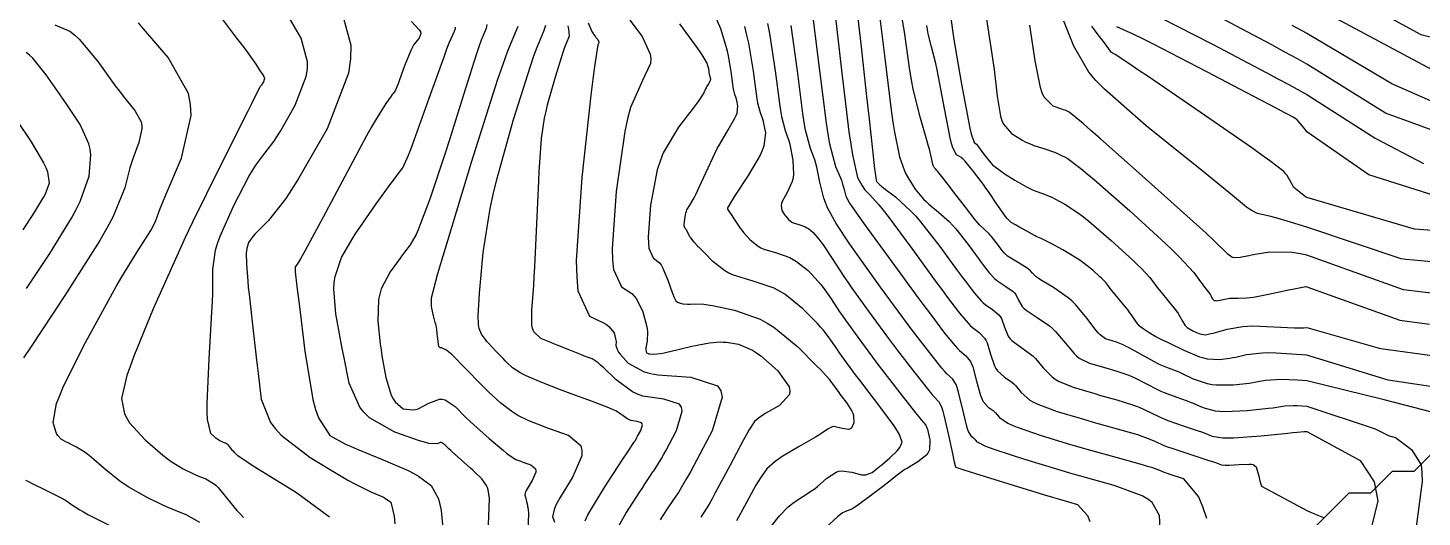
# Model space of a CAD drawing. Header units: metres. Extents: x 837117 to 838479, y 1189012 to 1191015.
# Drawn here: x 837940.9 to 838005.3, y 1189057.4 to 1189080 of the extents above; entities that cross this region are included whole.
import ezdxf

# ---------------------------------------------------------------- set-up
doc = ezdxf.new("R2010")
doc.units = ezdxf.units.M
doc.header["$LTSCALE"] = 0.3
for name, color, linetype in [('COTAS 10', 1, 'Continuous'), ('COTAS INT', 252, 'Continuous'), ('DRENAJE', 5, 'Continuous')]:
    doc.layers.add(name, color=color, linetype=linetype)

msp = doc.modelspace()

# ---------------------------------------------------------------- linework, layer by layer
at = {"layer": 'COTAS 10'}
for points in [[(838000, 1189082.543), (838005.271, 1189079.661), (838009.726, 1189078.537)], [(837955.283, 1189081.278), (837955.854, 1189079.178), (837955.835, 1189078.543), (837955.739, 1189077.884), (837954.755, 1189075.313), (837953.438, 1189073.006), (837953.132, 1189072.515), (837952.852, 1189072.087), (837952.055, 1189071.071), (837951.529, 1189070.549), (837951.419, 1189070.433), (837951.326, 1189070.328), (837951.122, 1189070.049), (837951.047, 1189069.773), (837951.035, 1189069.67), (837951.027, 1189069.556), (837951.03, 1189069.05), (837951.09, 1189068.268), (837951.118, 1189067.98), (837951.151, 1189067.662), (837951.308, 1189066.255), (837951.485, 1189064.75), (837951.531, 1189064.369), (837951.574, 1189064.003), (837951.718, 1189062.813), (837952.145, 1189061.737), (837952.367, 1189061.444), (837952.635, 1189061.152), (837953.976, 1189060.116), (837955.401, 1189059.251), (837955.721, 1189059.068), (837956.009, 1189058.908), (837956.779, 1189058.535), (837957.261, 1189058.33), (837957.367, 1189058.276), (837957.462, 1189058.223), (837957.704, 1189058.044), (837957.854, 1189057.4), (837957.89, 1189057.055)], [(837975.297, 1189056.97), (837975.651, 1189057.414), (837976.053, 1189057.829), (837976.168, 1189057.93), (837976.286, 1189058.025), (837976.726, 1189058.317), (837977.173, 1189058.599), (837977.294, 1189058.687), (837977.413, 1189058.78), (837977.837, 1189059.153), (837978.269, 1189059.44), (837978.394, 1189059.479), (837978.521, 1189059.501), (837978.999, 1189059.432), (837979.442, 1189059.32), (837979.547, 1189059.314), (837979.644, 1189059.319), (837979.931, 1189059.427), (837980.201, 1189059.638), (837980.287, 1189059.708), (837980.378, 1189059.783), (837980.751, 1189060.096), (837981.084, 1189060.418), (837981.15, 1189060.499), (837981.205, 1189060.576), (837981.311, 1189060.825), (837981.175, 1189061.216), (837981.077, 1189061.382), (837980.954, 1189061.574), (837980.292, 1189062.477), (837979.549, 1189063.438), (837979.374, 1189063.667), (837979.212, 1189063.879), (837978.742, 1189064.511), (837978.395, 1189064.996), (837978.311, 1189065.116), (837978.232, 1189065.23), (837977.994, 1189065.591), (837977.677, 1189066.001), (837977.549, 1189066.147), (837977.403, 1189066.305), (837976.731, 1189066.992), (837975.9, 1189067.661), (837975.654, 1189067.808), (837975.402, 1189067.939), (837974.433, 1189068.273), (837973.53, 1189068.548), (837973.319, 1189068.642), (837973.126, 1189068.743), (837972.569, 1189069.171), (837972.207, 1189069.555), (837972.136, 1189069.629), (837972.078, 1189069.688), (837971.974, 1189069.784), (837971.922, 1189069.83), (837971.896, 1189069.858), (837971.864, 1189069.892), (837971.71, 1189070.069), (837971.551, 1189070.269), (837971.518, 1189070.318), (837971.488, 1189070.364), (837971.418, 1189070.507), (837971.374, 1189070.612), (837971.361, 1189070.634), (837971.347, 1189070.652), (837971.296, 1189070.694), (837971.26, 1189070.774), (837971.256, 1189070.817), (837971.254, 1189070.869), (837971.272, 1189071.131), (837971.329, 1189071.427), (837971.352, 1189071.5), (837971.379, 1189071.568), (837971.506, 1189071.783), (837971.709, 1189072.125), (837971.785, 1189072.274), (837971.869, 1189072.447), (837972.243, 1189073.269), (837972.664, 1189074.169), (837972.778, 1189074.391), (837972.89, 1189074.602), (837973.287, 1189075.266), (837973.592, 1189075.793), (837973.647, 1189075.917), (837973.689, 1189076.031), (837973.731, 1189076.365), (837973.684, 1189076.612), (837973.67, 1189076.671), (837973.655, 1189076.726), (837973.595, 1189076.893), (837973.528, 1189077.142), (837973.509, 1189077.249), (837973.489, 1189077.373), (837973.416, 1189077.957), (837973.296, 1189078.679), (837973.248, 1189078.89), (837973.193, 1189079.106), (837972.937, 1189079.925), (837972.593, 1189080.748)], [(837978.199, 1189080.834), (837978.518, 1189078.023), (837978.86, 1189075.173), (837978.943, 1189074.591), (837979.021, 1189074.098), (837979.259, 1189073.065), (837979.467, 1189072.672), (837979.526, 1189072.582), (837979.585, 1189072.501), (837979.804, 1189072.279), (837980.239, 1189071.793), (837980.435, 1189071.546), (837980.663, 1189071.25), (837981.758, 1189069.775), (837982.892, 1189068.226), (837983.145, 1189067.883), (837983.371, 1189067.578), (837983.968, 1189066.789), (837984.365, 1189066.319), (837984.465, 1189066.216), (837984.56, 1189066.123), (837984.871, 1189065.887), (837985.125, 1189065.635), (837985.184, 1189065.534), (837985.239, 1189065.419), (837985.398, 1189064.89), (837985.575, 1189064.35), (837985.641, 1189064.229), (837985.714, 1189064.121), (837986.038, 1189063.83), (837986.384, 1189063.591), (837986.47, 1189063.516), (837986.553, 1189063.436), (837986.82, 1189063.114), (837987.221, 1189062.768), (837987.389, 1189062.674), (837987.581, 1189062.581), (837988.478, 1189062.249), (837989.545, 1189061.927), (837989.843, 1189061.839), (837990.144, 1189061.752), (837991.24, 1189061.446), (837992.182, 1189061.173), (837992.385, 1189061.108), (837992.562, 1189061.047), (837992.993, 1189060.865), (837993.407, 1189060.677), (837993.575, 1189060.613), (837993.765, 1189060.544), (837994.644, 1189060.25), (837995.486, 1189059.979), (837995.653, 1189059.924), (837995.793, 1189059.877), (837996.059, 1189059.78), (837996.235, 1189059.758), (837996.318, 1189059.759), (837996.415, 1189059.762), (837996.886, 1189059.798), (837997.351, 1189059.812), (837997.443, 1189059.802), (837997.521, 1189059.787), (837997.67, 1189059.679), (837997.786, 1189059.255), (837997.842, 1189059.04), (837997.909, 1189058.783), (838000, 1189057.663), (838000.182, 1189057.585), (838000.335, 1189057.52), (838000.468, 1189057.464), (838000.778, 1189057.335)], [(837983.53, 1189080.658), (837983.637, 1189079.875), (837983.69, 1189079.543), (837983.753, 1189079.162), (837984.063, 1189077.369), (837984.38, 1189075.666), (837984.446, 1189075.341), (837984.504, 1189075.081), (837984.637, 1189074.669), (837984.75, 1189074.591), (837984.795, 1189074.541), (837984.845, 1189074.478), (837985.077, 1189074.146), (837985.393, 1189073.753), (837985.497, 1189073.65), (837985.607, 1189073.551), (837986.067, 1189073.218), (837986.526, 1189072.937), (837986.636, 1189072.871), (837986.74, 1189072.81), (837987.053, 1189072.63), (837987.33, 1189072.492), (837987.409, 1189072.457), (837987.491, 1189072.424), (837987.796, 1189072.314), (837988.147, 1189072.179), (837988.257, 1189072.13), (837988.372, 1189072.075), (837988.837, 1189071.832), (837989.469, 1189071.404), (837989.691, 1189071.233), (837989.934, 1189071.038), (837990.977, 1189070.141), (837991.965, 1189069.241), (837992.171, 1189069.044), (837992.349, 1189068.87), (837992.752, 1189068.429), (837993.013, 1189068.085), (837993.101, 1189067.973), (837993.198, 1189067.852), (837993.605, 1189067.353), (837993.982, 1189066.874), (837994.059, 1189066.766), (837994.125, 1189066.67), (837994.262, 1189066.41), (837994.371, 1189066.227), (837994.419, 1189066.179), (837994.474, 1189066.132), (837994.735, 1189065.971), (837995.013, 1189065.85), (837995.079, 1189065.828), (837995.14, 1189065.811), (837995.321, 1189065.792), (837995.566, 1189065.84), (837995.667, 1189065.865), (837995.784, 1189065.894), (837996.326, 1189066.045), (837997.045, 1189066.174), (837997.273, 1189066.191), (837997.513, 1189066.199), (837998.486, 1189066.16), (837999.433, 1189066.108), (837999.658, 1189066.108), (837999.866, 1189066.114), (838000, 1189066.13), (838003.344, 1189065.17), (838003.423, 1189065.152), (838006.007, 1189064.795)], [(837966.67, 1189057.187), (837966.806, 1189057.464), (837967.582, 1189058.759), (837968.389, 1189059.995), (837968.674, 1189060.431), (837968.895, 1189060.768), (837968.927, 1189060.816), (837968.936, 1189060.83), (837968.946, 1189060.843), (837968.98, 1189060.892), (837969.041, 1189060.995), (837969.067, 1189061.042), (837969.097, 1189061.098), (837969.24, 1189061.367), (837969.317, 1189061.627), (837969.306, 1189061.677), (837969.281, 1189061.718), (837969.073, 1189061.784), (837968.792, 1189061.826), (837968.722, 1189061.851), (837968.654, 1189061.882), (837968.436, 1189062.043), (837968.09, 1189062.269), (837967.942, 1189062.34), (837967.771, 1189062.416), (837966.964, 1189062.722), (837966.033, 1189063.055), (837965.783, 1189063.148), (837965.537, 1189063.241), (837964.676, 1189063.58), (837963.959, 1189063.893), (837963.803, 1189063.969), (837963.665, 1189064.042), (837963.32, 1189064.266), (837963.065, 1189064.503), (837962.983, 1189064.583), (837962.897, 1189064.669), (837962.546, 1189065.03), (837962.212, 1189065.395), (837962.137, 1189065.483), (837962.069, 1189065.565), (837961.883, 1189065.816), (837961.777, 1189066.08), (837961.758, 1189066.171), (837961.744, 1189066.27), (837961.732, 1189066.691), (837961.78, 1189067.423), (837961.803, 1189067.718), (837961.831, 1189068.052), (837961.969, 1189069.591), (837962.286, 1189071.628), (837962.426, 1189072.277), (837962.589, 1189072.962), (837963.37, 1189075.74), (837964.15, 1189078.202), (837964.313, 1189078.688), (837964.454, 1189079.088), (837964.77, 1189079.828), (837964.859, 1189080.099)], [(838006.559, 1189072.012), (838002.878, 1189073.177), (838000, 1189075.175), (837999.973, 1189075.212), (837999.884, 1189075.331), (837999.808, 1189075.431), (837999.644, 1189075.638), (837999.561, 1189075.719), (837999.536, 1189075.74), (837999.511, 1189075.76), (837999.411, 1189075.825), (837998.729, 1189076.187), (837998.336, 1189076.394), (837997.855, 1189076.647), (837995.383, 1189077.945), (837992.891, 1189079.237), (837992.399, 1189079.486), (837991.991, 1189079.688), (837991.233, 1189080.024)], [(837940.881, 1189067.923), (837941.949, 1189069.538), (837942.953, 1189071.177), (837943.164, 1189071.577), (837943.347, 1189071.954), (837943.766, 1189073.119), (837943.843, 1189074.102), (837943.809, 1189074.363), (837943.752, 1189074.62), (837943.346, 1189075.51), (837942.766, 1189076.387), (837942.599, 1189076.635), (837942.428, 1189076.885), (837941.788, 1189077.811), (837941.171, 1189078.57), (837941.015, 1189078.716), (837940.866, 1189078.833)]]:
    msp.add_lwpolyline(points, dxfattribs=at)
at = {"layer": 'COTAS INT'}
for points in [[(837979.154, 1189081.462), (837979.411, 1189079.232), (837979.674, 1189076.809), (837979.789, 1189075.748), (837979.943, 1189074.336), (837980.044, 1189073.451), (837980.066, 1189073.277), (837980.085, 1189073.133), (837980.131, 1189072.871), (837980.282, 1189072.724), (837980.368, 1189072.654), (837980.473, 1189072.57), (837981.009, 1189072.16), (837981.725, 1189071.507), (837981.942, 1189071.271), (837982.169, 1189071.011), (837983.058, 1189069.871), (837983.879, 1189068.75), (837984.062, 1189068.502), (837984.226, 1189068.281), (837984.657, 1189067.71), (837984.971, 1189067.355), (837985.061, 1189067.27), (837985.151, 1189067.192), (837985.488, 1189066.957), (837985.782, 1189066.712), (837985.846, 1189066.627), (837985.903, 1189066.534), (837986.045, 1189066.137), (837986.216, 1189065.724), (837986.291, 1189065.621), (837986.378, 1189065.523), (837986.792, 1189065.211), (837987.251, 1189064.895), (837987.366, 1189064.795), (837987.476, 1189064.689), (837987.83, 1189064.261), (837988.238, 1189063.842), (837988.382, 1189063.741), (837988.54, 1189063.647), (837989.222, 1189063.364), (837989.999, 1189063.13), (837990.217, 1189063.066), (837990.436, 1189063.003), (837991.235, 1189062.779), (837991.962, 1189062.557), (837992.136, 1189062.495), (837992.297, 1189062.432), (837992.78, 1189062.201), (837993.259, 1189061.964), (837993.419, 1189061.897), (837993.589, 1189061.83), (837994.302, 1189061.582), (837994.985, 1189061.355), (837995.137, 1189061.301), (837995.273, 1189061.251), (837995.632, 1189061.099), (837996.134, 1189061.026), (837996.361, 1189061.025), (837996.627, 1189061.031), (837997.901, 1189061.124), (837999.131, 1189061.242), (837999.368, 1189061.266), (837999.56, 1189061.285), (837999.878, 1189061.319), (837999.932, 1189061.322), (837999.957, 1189061.321), (837999.987, 1189061.319), (838000, 1189061.318), (838002.469, 1189059.976), (838003.111, 1189058.983), (838003.286, 1189058.107), (838003.009, 1189056.965)], [(838006.322, 1189062.079), (838003.578, 1189062.78), (838000, 1189063.655), (837999.571, 1189063.687), (837999.17, 1189063.707), (837998.828, 1189063.718), (837998.102, 1189063.682), (837997.672, 1189063.59), (837997.518, 1189063.565), (837997.348, 1189063.541), (837996.611, 1189063.458), (837995.821, 1189063.452), (837995.618, 1189063.477), (837995.423, 1189063.513), (837994.777, 1189063.738), (837994.234, 1189063.998), (837994.104, 1189064.056), (837993.982, 1189064.108), (837993.618, 1189064.245), (837993.237, 1189064.401), (837993.106, 1189064.465), (837992.964, 1189064.537), (837992.356, 1189064.873), (837991.768, 1189065.2), (837991.638, 1189065.267), (837991.523, 1189065.324), (837991.224, 1189065.447), (837991.02, 1189065.504), (837990.964, 1189065.52), (837990.909, 1189065.536), (837990.71, 1189065.596), (837990.459, 1189065.78), (837990.37, 1189065.875), (837990.272, 1189065.989), (837989.85, 1189066.557), (837989.322, 1189067.195), (837989.158, 1189067.352), (837988.986, 1189067.502), (837988.302, 1189067.973), (837987.708, 1189068.328), (837987.592, 1189068.404), (837987.499, 1189068.471), (837987.338, 1189068.633), (837987.231, 1189068.764), (837987.17, 1189068.812), (837987.097, 1189068.865), (837986.72, 1189069.097), (837986.333, 1189069.328), (837986.253, 1189069.38), (837986.185, 1189069.427), (837986.036, 1189069.553), (837985.934, 1189069.688), (837985.896, 1189069.74), (837985.853, 1189069.798), (837985.66, 1189070.061), (837985.445, 1189070.334), (837985.389, 1189070.397), (837985.333, 1189070.456), (837985.143, 1189070.626), (837984.892, 1189070.872), (837984.799, 1189070.978), (837984.695, 1189071.101), (837984.235, 1189071.683), (837983.753, 1189072.312), (837983.636, 1189072.464), (837983.527, 1189072.607), (837983.191, 1189073.044), (837982.953, 1189073.346), (837982.906, 1189073.403), (837982.866, 1189073.449), (837982.789, 1189073.522), (837982.759, 1189073.578), (837982.749, 1189073.614), (837982.738, 1189073.659), (837982.691, 1189073.894), (837982.578, 1189074.365), (837982.525, 1189074.558), (837982.462, 1189074.779), (837982.159, 1189075.804), (837981.825, 1189077.147), (837981.743, 1189077.569), (837981.666, 1189078.012), (837981.427, 1189079.791), (837981.152, 1189081.457)], [(837949.47, 1189080.973), (837950.579, 1189079.506), (837950.812, 1189079.195), (837951.012, 1189078.925), (837951.467, 1189078.29), (837951.673, 1189077.98), (837951.716, 1189077.914), (837951.753, 1189077.857), (837951.836, 1189077.721), (837951.86, 1189077.636), (837951.859, 1189077.61), (837951.855, 1189077.583), (837951.815, 1189077.478), (837951.761, 1189077.384), (837951.749, 1189077.364), (837951.737, 1189077.346), (837951.705, 1189077.305), (837951.67, 1189077.257), (837951.657, 1189077.235), (837951.642, 1189077.209), (837951.579, 1189077.087), (837951.263, 1189076.461), (837951.091, 1189076.118), (837949.814, 1189073.584), (837948.546, 1189070.993), (837948.208, 1189070.278), (837947.877, 1189069.564), (837946.731, 1189066.993), (837945.833, 1189064.797), (837945.658, 1189064.319), (837945.515, 1189063.898), (837945.262, 1189062.847), (837945.402, 1189062.139), (837945.506, 1189061.933), (837945.638, 1189061.724), (837946.351, 1189060.934), (837947.167, 1189060.23), (837947.364, 1189060.075), (837947.548, 1189059.938), (837948.11, 1189059.586), (837948.562, 1189059.371), (837948.678, 1189059.319), (837948.79, 1189059.271), (837949.157, 1189059.126), (837949.511, 1189058.918), (837949.614, 1189058.829), (837949.72, 1189058.727), (837950.117, 1189058.247), (837950.587, 1189057.67), (837950.738, 1189057.506), (837950.897, 1189057.341)], [(837954.864, 1189057.357), (837953.339, 1189058.475), (837951.744, 1189059.47), (837951.425, 1189059.673), (837951.159, 1189059.844), (837950.641, 1189060.2), (837950.483, 1189060.348), (837950.444, 1189060.388), (837950.407, 1189060.427), (837950.294, 1189060.567), (837950.197, 1189060.684), (837950.172, 1189060.709), (837950.147, 1189060.73), (837950.061, 1189060.781), (837949.972, 1189060.816), (837949.945, 1189060.827), (837949.917, 1189060.84), (837949.807, 1189060.892), (837949.671, 1189060.977), (837949.626, 1189061.011), (837949.578, 1189061.048), (837949.381, 1189061.219), (837949.238, 1189061.869), (837949.225, 1189062.21), (837949.223, 1189062.619), (837949.313, 1189064.677), (837949.438, 1189066.837), (837949.459, 1189067.312), (837949.473, 1189067.733), (837949.477, 1189068.808), (837949.603, 1189069.703), (837949.696, 1189070.01), (837949.814, 1189070.343), (837950.446, 1189071.762), (837951.15, 1189073.1), (837951.312, 1189073.382), (837951.461, 1189073.626), (837951.88, 1189074.188), (837952.295, 1189074.717), (837952.44, 1189074.939), (837952.599, 1189075.195), (837953.285, 1189076.396), (837953.797, 1189077.734), (837953.847, 1189078.076), (837953.857, 1189078.407), (837953.56, 1189079.5), (837952.919, 1189080.602)], [(837980.186, 1189081.157), (837980.508, 1189078.693), (837980.808, 1189076.165), (837980.884, 1189075.623), (837980.956, 1189075.15), (837981.187, 1189074.011), (837981.428, 1189073.362), (837981.505, 1189073.197), (837981.587, 1189073.038), (837981.922, 1189072.519), (837982.309, 1189072.064), (837982.425, 1189071.947), (837982.543, 1189071.832), (837983.001, 1189071.449), (837983.501, 1189071.003), (837983.647, 1189070.848), (837983.796, 1189070.681), (837984.359, 1189069.966), (837984.866, 1189069.274), (837984.979, 1189069.121), (837985.08, 1189068.985), (837985.347, 1189068.632), (837985.578, 1189068.391), (837985.657, 1189068.325), (837985.742, 1189068.26), (837986.104, 1189068.027), (837986.439, 1189067.789), (837986.508, 1189067.72), (837986.567, 1189067.649), (837986.692, 1189067.385), (837986.857, 1189067.097), (837986.942, 1189067.012), (837987.043, 1189066.925), (837987.547, 1189066.592), (837988.119, 1189066.198), (837988.262, 1189066.073), (837988.399, 1189065.942), (837988.84, 1189065.409), (837989.255, 1189064.915), (837989.376, 1189064.808), (837989.499, 1189064.714), (837989.966, 1189064.48), (837990.454, 1189064.333), (837990.728, 1189064.253), (837991.229, 1189064.113), (837991.742, 1189063.941), (837991.887, 1189063.881), (837992.033, 1189063.816), (837992.568, 1189063.537), (837993.112, 1189063.251), (837993.262, 1189063.181), (837993.413, 1189063.116), (837993.96, 1189062.914), (837994.483, 1189062.732), (837994.62, 1189062.679), (837994.753, 1189062.624), (837995.204, 1189062.419), (837995.779, 1189062.269), (837995.99, 1189062.251), (837996.224, 1189062.242), (837997.256, 1189062.291), (837998.24, 1189062.392), (837998.443, 1189062.415), (837998.616, 1189062.437), (837998.99, 1189062.5), (837999.38, 1189062.52), (837999.563, 1189062.514), (837999.779, 1189062.503), (838000, 1189062.486), (838003.17, 1189061.437), (838003.803, 1189061.116), (838004.098, 1189061.046), (838004.845, 1189060.486), (838005.28, 1189059.778), (838005.321, 1189059.425), (838005.327, 1189059.004), (838005.061, 1189056.917)], [(837985.185, 1189080.58), (837985.449, 1189078.872), (837985.508, 1189078.452), (837985.561, 1189078.056), (837985.699, 1189076.817), (837985.861, 1189075.892), (837985.927, 1189075.693), (837986.004, 1189075.519), (837986.36, 1189075.097), (837986.718, 1189074.877), (837986.796, 1189074.83), (837986.864, 1189074.788), (837987.034, 1189074.689), (837987.226, 1189074.608), (837987.309, 1189074.577), (837987.404, 1189074.544), (837987.856, 1189074.394), (837988.347, 1189074.223), (837988.468, 1189074.176), (837988.581, 1189074.128), (837988.936, 1189073.956), (837989.57, 1189073.477), (837989.859, 1189073.235), (837990.198, 1189072.946), (837991.832, 1189071.511), (837993.476, 1189070.013), (837993.82, 1189069.685), (837994.116, 1189069.395), (837994.786, 1189068.661), (837995.098, 1189068.236), (837995.169, 1189068.142), (837995.234, 1189068.057), (837995.411, 1189067.831), (837995.526, 1189067.677), (837995.551, 1189067.636), (837995.574, 1189067.596), (837995.633, 1189067.462), (837995.725, 1189067.375), (837995.768, 1189067.366), (837995.819, 1189067.363), (837996.067, 1189067.407), (837996.367, 1189067.471), (837996.451, 1189067.48), (837996.535, 1189067.487), (837996.842, 1189067.482), (837997.243, 1189067.494), (837997.386, 1189067.511), (837997.544, 1189067.534), (837998.23, 1189067.667), (837998.967, 1189067.824), (837999.158, 1189067.863), (837999.342, 1189067.899), (837999.957, 1189068.012), (838000, 1189068.011), (838004.302, 1189066.458), (838005.676, 1189066.279)], [(838006.264, 1189077.792), (838000, 1189081.129)], [(837942.179, 1189080.115), (837942.881, 1189079.815), (837943.092, 1189079.648), (837943.311, 1189079.446), (837944.163, 1189078.416), (837944.972, 1189077.3), (837945.164, 1189077.044), (837945.342, 1189076.811), (837945.87, 1189076.159), (837946.166, 1189075.627), (837946.198, 1189075.469), (837946.208, 1189075.307), (837946.067, 1189074.681), (837945.795, 1189073.961), (837945.724, 1189073.739), (837945.654, 1189073.507), (837945.418, 1189072.587), (837944.856, 1189071.224), (837944.582, 1189070.712), (837944.256, 1189070.142), (837942.649, 1189067.6), (837941.056, 1189065.202), (837940.739, 1189064.724)], [(837948.876, 1189057.105), (837948.254, 1189057.472), (837947.607, 1189057.726), (837947.412, 1189057.811), (837947.208, 1189057.901), (837946.413, 1189058.28), (837945.601, 1189058.738), (837945.388, 1189058.879), (837945.179, 1189059.026), (837944.468, 1189059.605), (837943.857, 1189060.134), (837943.712, 1189060.248), (837943.577, 1189060.349), (837943.18, 1189060.598), (837942.875, 1189060.75), (837942.799, 1189060.789), (837942.726, 1189060.826), (837942.496, 1189060.952), (837942.309, 1189061.145), (837942.264, 1189061.224), (837942.223, 1189061.315), (837942.098, 1189061.738), (837942.264, 1189062.608), (837942.406, 1189062.981), (837942.59, 1189063.41), (837943.6, 1189065.437), (837944.75, 1189067.546), (837945.022, 1189068.027), (837945.274, 1189068.464), (837946.014, 1189069.669), (837946.511, 1189070.441), (837946.61, 1189070.604), (837946.691, 1189070.746), (837946.845, 1189071.075), (837947.054, 1189071.63), (837947.17, 1189071.914), (837947.312, 1189072.254), (837948.038, 1189073.952), (837948.485, 1189075.923), (837948.451, 1189076.435), (837948.35, 1189076.933), (837947.417, 1189078.61), (837946.276, 1189079.929), (837946.043, 1189080.202)], [(837958.652, 1189080.266), (837959.015, 1189079.884), (837959.064, 1189079.797), (837959.092, 1189079.719), (837959.008, 1189079.505), (837958.767, 1189079.21), (837958.696, 1189079.081), (837958.622, 1189078.932), (837958.339, 1189078.22), (837958.092, 1189077.529), (837958.041, 1189077.392), (837957.997, 1189077.28), (837957.904, 1189077.071), (837957.809, 1189076.948), (837957.765, 1189076.889), (837957.714, 1189076.819), (837957.464, 1189076.476), (837956.991, 1189075.707), (837956.799, 1189075.369), (837956.581, 1189074.977), (837955.571, 1189073.106), (837954.571, 1189071.226), (837954.359, 1189070.828), (837954.174, 1189070.482), (837953.741, 1189069.676), (837953.526, 1189069.293), (837953.479, 1189069.215), (837953.438, 1189069.149), (837953.338, 1189069.009), (837953.29, 1189068.924), (837953.283, 1189068.892), (837953.279, 1189068.856), (837953.284, 1189068.694), (837953.365, 1189068.018), (837953.409, 1189067.658), (837953.462, 1189067.222), (837953.73, 1189065.023), (837954.106, 1189062.79), (837954.228, 1189062.333), (837954.357, 1189061.945), (837954.885, 1189061.128), (837955.612, 1189060.737), (837955.867, 1189060.618), (837956.145, 1189060.494), (837957.341, 1189060.008), (837958.502, 1189059.512), (837958.758, 1189059.382), (837958.985, 1189059.256), (837959.57, 1189058.825), (837959.901, 1189058.2), (837959.968, 1189057.95), (837960.025, 1189057.667), (837960.143, 1189056.37)], [(837962.213, 1189057.006), (837962.262, 1189058.22), (837962.197, 1189058.626), (837962.162, 1189058.727), (837962.118, 1189058.824), (837961.897, 1189059.133), (837961.587, 1189059.437), (837961.488, 1189059.53), (837961.383, 1189059.627), (837960.954, 1189060.01), (837960.552, 1189060.365), (837960.465, 1189060.444), (837960.387, 1189060.516), (837960.192, 1189060.705), (837960.06, 1189060.794), (837960.023, 1189060.803), (837959.985, 1189060.804), (837959.844, 1189060.749), (837959.456, 1189060.77), (837959.263, 1189060.819), (837959.032, 1189060.887), (837957.888, 1189061.289), (837956.721, 1189061.955), (837956.476, 1189062.19), (837956.264, 1189062.446), (837955.78, 1189063.551), (837955.526, 1189064.801), (837955.458, 1189065.147), (837955.392, 1189065.494), (837955.165, 1189066.751), (837955.07, 1189067.917), (837955.088, 1189068.207), (837955.125, 1189068.482), (837955.417, 1189069.358), (837955.916, 1189070.215), (837956.083, 1189070.478), (837956.263, 1189070.752), (837957.021, 1189071.838), (837957.721, 1189072.798), (837957.865, 1189072.995), (837957.988, 1189073.16), (837958.253, 1189073.506), (837958.515, 1189074.09), (837958.637, 1189074.405), (837958.78, 1189074.787), (837959.473, 1189076.723), (837960.157, 1189078.642), (837960.294, 1189079.012), (837960.409, 1189079.314), (837960.635, 1189079.823), (837960.685, 1189079.952), (837960.688, 1189080.013)], [(837962.137, 1189080.136), (837962.104, 1189079.949), (837961.874, 1189079.4), (837961.77, 1189079.099), (837961.648, 1189078.733), (837961.06, 1189076.875), (837960.395, 1189074.756), (837960.225, 1189074.227), (837960.06, 1189073.722), (837959.513, 1189072.107), (837959.063, 1189070.891), (837958.96, 1189070.638), (837958.865, 1189070.421), (837958.601, 1189069.941), (837958.334, 1189069.603), (837958.238, 1189069.476), (837958.132, 1189069.335), (837957.668, 1189068.703), (837957.261, 1189067.91), (837957.19, 1189067.668), (837957.138, 1189067.415), (837957.103, 1189066.418), (837957.211, 1189065.373), (837957.249, 1189065.089), (837957.291, 1189064.809), (837957.473, 1189063.817), (837957.721, 1189063.002), (837957.804, 1189062.833), (837957.894, 1189062.689), (837958.273, 1189062.37), (837958.71, 1189062.312), (837958.836, 1189062.331), (837958.965, 1189062.366), (837959.453, 1189062.621), (837959.946, 1189062.814), (837960.079, 1189062.81), (837960.21, 1189062.78), (837960.672, 1189062.467), (837961.187, 1189061.952), (837961.353, 1189061.795), (837961.527, 1189061.632), (837962.24, 1189060.993), (837962.902, 1189060.432), (837963.045, 1189060.319), (837963.17, 1189060.223), (837963.477, 1189060.027), (837963.699, 1189059.941), (837963.771, 1189059.914), (837963.847, 1189059.886), (837964.161, 1189059.775), (837964.381, 1189059.591), (837964.397, 1189059.517), (837964.395, 1189059.433), (837964.226, 1189059.049), (837963.996, 1189058.672), (837963.955, 1189058.593), (837963.923, 1189058.525), (837963.891, 1189058.373), (837963.922, 1189058.279), (837963.931, 1189058.248), (837963.94, 1189058.215), (837963.973, 1189058.079), (837964.006, 1189057.911), (837964.015, 1189057.858), (837964.024, 1189057.802), (837964.057, 1189057.578), (837964.026, 1189056.559)], [(837965.27, 1189057.118), (837965.186, 1189057.369), (837965.273, 1189057.778), (837965.358, 1189057.959), (837965.468, 1189058.17), (837966.085, 1189059.181), (837966.537, 1189060.212), (837966.544, 1189060.436), (837966.499, 1189060.634), (837965.912, 1189061.127), (837965.069, 1189061.426), (837964.864, 1189061.501), (837964.671, 1189061.572), (837964.077, 1189061.804), (837963.565, 1189062.058), (837963.424, 1189062.144), (837963.283, 1189062.237), (837962.78, 1189062.63), (837962.226, 1189063.141), (837962.054, 1189063.309), (837961.873, 1189063.488), (837961.152, 1189064.23), (837960.511, 1189064.873), (837960.38, 1189064.99), (837960.27, 1189065.08), (837960.042, 1189065.186), (837959.96, 1189065.189), (837959.942, 1189065.215), (837959.925, 1189065.252), (837959.883, 1189065.476), (837959.855, 1189065.741), (837959.848, 1189065.803), (837959.842, 1189065.861), (837959.821, 1189066.032), (837959.787, 1189066.216), (837959.772, 1189066.282), (837959.754, 1189066.354), (837959.671, 1189066.671), (837959.595, 1189067.017), (837959.583, 1189067.107), (837959.575, 1189067.195), (837959.577, 1189067.493), (837959.877, 1189068.628), (837960.058, 1189069.243), (837960.28, 1189069.99), (837961.434, 1189073.772), (837962.632, 1189077.554), (837962.883, 1189078.3), (837963.099, 1189078.916), (837963.585, 1189080.052)], [(837967.948, 1189056.457), (837968.547, 1189057.525), (837969.205, 1189058.53), (837969.339, 1189058.736), (837969.454, 1189058.911), (837969.697, 1189059.282), (837969.809, 1189059.449), (837969.841, 1189059.495), (837969.873, 1189059.542), (837969.991, 1189059.711), (837970.202, 1189060.067), (837970.293, 1189060.232), (837970.398, 1189060.425), (837970.894, 1189061.359), (837971.162, 1189062.262), (837971.123, 1189062.436), (837971.036, 1189062.576), (837970.314, 1189062.806), (837969.342, 1189062.952), (837969.097, 1189063.039), (837968.863, 1189063.147), (837968.106, 1189063.706), (837967.518, 1189064.275), (837967.389, 1189064.39), (837967.276, 1189064.485), (837966.993, 1189064.672), (837966.723, 1189064.773), (837966.618, 1189064.814), (837966.5, 1189064.861), (837965.964, 1189065.077), (837965.381, 1189065.313), (837965.234, 1189065.372), (837965.092, 1189065.429), (837964.63, 1189065.613), (837964.308, 1189065.917), (837964.255, 1189066.049), (837964.217, 1189066.202), (837964.209, 1189066.93), (837964.301, 1189068.066), (837964.326, 1189068.477), (837964.352, 1189068.93), (837964.442, 1189070.912), (837964.53, 1189072.888), (837964.553, 1189073.337), (837964.576, 1189073.744), (837964.656, 1189074.856), (837964.803, 1189075.801), (837964.868, 1189076.102), (837964.944, 1189076.419), (837965.305, 1189077.708), (837965.667, 1189078.85), (837965.743, 1189079.075), (837965.808, 1189079.261), (837965.955, 1189079.604), (837965.929, 1189079.911), (837965.884, 1189080.074)], [(837966.821, 1189080.203), (837966.987, 1189079.808), (837967.044, 1189079.714), (837967.058, 1189079.693), (837967.071, 1189079.672), (837967.113, 1189079.615), (837967.158, 1189079.559), (837967.173, 1189079.54), (837967.189, 1189079.519), (837967.256, 1189079.431), (837967.302, 1189079.333), (837967.304, 1189079.307), (837967.302, 1189079.28), (837967.259, 1189079.188), (837967.102, 1189078.193), (837967.028, 1189077.598), (837966.942, 1189076.864), (837966.521, 1189073.061), (837966.268, 1189069.214), (837966.287, 1189068.454), (837966.345, 1189067.825), (837966.878, 1189066.654), (837967.53, 1189066.346), (837967.663, 1189066.261), (837967.775, 1189066.177), (837968.009, 1189065.878), (837968.083, 1189065.608), (837968.094, 1189065.542), (837968.101, 1189065.481), (837968.094, 1189065.295), (837968.162, 1189065.072), (837968.216, 1189064.988), (837968.286, 1189064.894), (837968.665, 1189064.474), (837969.401, 1189064.081), (837969.694, 1189064.004), (837970.027, 1189063.941), (837971.555, 1189063.828), (837972.791, 1189063.435), (837972.941, 1189063.195), (837973.007, 1189062.897), (837972.548, 1189061.351), (837971.699, 1189059.752), (837971.52, 1189059.422), (837971.364, 1189059.14), (837971.002, 1189058.531), (837970.8, 1189058.241), (837970.746, 1189058.161), (837970.691, 1189058.082), (837970.5, 1189057.796), (837970.234, 1189057.392), (837970.133, 1189057.237)], [(837968.74, 1189080.328), (837969.303, 1189079.583), (837969.685, 1189078.764), (837969.705, 1189078.541), (837969.689, 1189078.321), (837969.324, 1189077.541), (837968.768, 1189076.289), (837968.632, 1189075.77), (837968.503, 1189075.178), (837968.104, 1189072.418), (837967.93, 1189069.766), (837967.943, 1189069.241), (837967.983, 1189068.808), (837968.351, 1189068), (837968.832, 1189067.693), (837968.943, 1189067.576), (837969.046, 1189067.444), (837969.337, 1189066.848), (837969.507, 1189066.223), (837969.533, 1189066.072), (837969.55, 1189065.93), (837969.534, 1189065.499), (837969.483, 1189065.192), (837969.478, 1189065.129), (837969.477, 1189065.075), (837969.505, 1189064.959), (837969.589, 1189064.916), (837969.624, 1189064.907), (837969.663, 1189064.9), (837969.843, 1189064.887), (837970.146, 1189064.919), (837970.261, 1189064.94), (837970.391, 1189064.966), (837970.975, 1189065.105), (837971.608, 1189065.259), (837971.768, 1189065.294), (837971.922, 1189065.327), (837972.424, 1189065.422), (837972.908, 1189065.456), (837973.052, 1189065.452), (837973.199, 1189065.441), (837973.763, 1189065.349), (837974.4, 1189065.082), (837974.594, 1189064.96), (837974.795, 1189064.817), (837975.582, 1189064.129), (837976.1, 1189063.381), (837976.131, 1189063.201), (837976.115, 1189063.032), (837975.649, 1189062.52), (837974.996, 1189062.142), (837974.861, 1189062.057), (837974.745, 1189061.98), (837974.491, 1189061.777), (837974.241, 1189061.375), (837974.128, 1189061.173), (837973.995, 1189060.931), (837973.358, 1189059.733), (837972.688, 1189058.483), (837972.535, 1189058.209), (837972.397, 1189057.966), (837972.014, 1189057.35)], [(837971.036, 1189080.155), (837971.792, 1189079.125), (837971.942, 1189078.913), (837972.066, 1189078.733), (837972.297, 1189078.35), (837972.349, 1189078.181), (837972.361, 1189078.136), (837972.371, 1189078.093), (837972.395, 1189077.943), (837972.41, 1189077.823), (837972.415, 1189077.798), (837972.418, 1189077.775), (837972.432, 1189077.724), (837972.445, 1189077.69), (837972.451, 1189077.666), (837972.46, 1189077.615), (837972.452, 1189077.546), (837972.443, 1189077.523), (837972.432, 1189077.497), (837972.369, 1189077.388), (837972.287, 1189077.251), (837972.264, 1189077.208), (837972.24, 1189077.162), (837972.153, 1189076.976), (837971.921, 1189076.61), (837971.805, 1189076.45), (837971.668, 1189076.265), (837970.987, 1189075.385), (837970.285, 1189074.196), (837970.135, 1189073.816), (837970.004, 1189073.413), (837969.688, 1189071.775), (837969.592, 1189070.317), (837969.599, 1189070.029), (837969.621, 1189069.791), (837969.823, 1189069.347), (837970.108, 1189069.117), (837970.183, 1189069.014), (837970.255, 1189068.893), (837970.499, 1189068.314), (837970.695, 1189067.746), (837970.738, 1189067.632), (837970.774, 1189067.537), (837970.863, 1189067.351), (837970.947, 1189067.293), (837970.98, 1189067.279), (837971.018, 1189067.266), (837971.194, 1189067.224), (837971.403, 1189067.203), (837971.462, 1189067.202), (837971.522, 1189067.203), (837971.743, 1189067.226), (837972.162, 1189067.202), (837972.346, 1189067.175), (837972.559, 1189067.138), (837973.576, 1189066.928), (837974.759, 1189066.503), (837975.077, 1189066.331), (837975.391, 1189066.135), (837976.491, 1189065.23), (837977.368, 1189064.356), (837977.541, 1189064.18), (837977.685, 1189064.031), (837977.953, 1189063.732), (837978.037, 1189063.604), (837978.065, 1189063.564), (837978.095, 1189063.521), (837978.218, 1189063.349), (837978.385, 1189063.125), (837978.442, 1189063.049), (837978.504, 1189062.968), (837978.768, 1189062.627), (837978.996, 1189062.257), (837979.035, 1189062.157), (837979.064, 1189062.058), (837979.082, 1189061.714), (837978.971, 1189061.469), (837978.918, 1189061.434), (837978.856, 1189061.414), (837978.553, 1189061.457), (837978.23, 1189061.538), (837978.155, 1189061.541), (837978.088, 1189061.536), (837977.897, 1189061.448), (837977.601, 1189061.234), (837977.467, 1189061.15), (837977.31, 1189061.055), (837976.554, 1189060.623), (837975.776, 1189060.159), (837975.606, 1189060.044), (837975.455, 1189059.936), (837975.071, 1189059.595), (837974.769, 1189059.172), (837974.67, 1189059.012), (837974.564, 1189058.833), (837974.124, 1189058.031), (837973.66, 1189057.183)], [(837974.036, 1189080.031), (837974.135, 1189079.644), (837974.222, 1189079.266), (837974.436, 1189077.97), (837974.568, 1189076.923), (837974.603, 1189076.701), (837974.637, 1189076.51), (837974.757, 1189076.063), (837974.865, 1189075.763), (837974.892, 1189075.664), (837974.918, 1189075.558), (837975.002, 1189075.116), (837974.926, 1189074.516), (837974.851, 1189074.311), (837974.753, 1189074.089), (837974.206, 1189073.144), (837973.638, 1189072.281), (837973.527, 1189072.111), (837973.436, 1189071.97), (837973.275, 1189071.708), (837973.254, 1189071.649), (837973.251, 1189071.636), (837973.249, 1189071.625), (837973.255, 1189071.596), (837973.314, 1189071.507), (837973.346, 1189071.458), (837973.385, 1189071.397), (837973.583, 1189071.087), (837973.839, 1189070.716), (837973.915, 1189070.617), (837973.993, 1189070.519), (837974.29, 1189070.177), (837974.666, 1189069.882), (837974.794, 1189069.813), (837974.931, 1189069.75), (837975.51, 1189069.569), (837976.126, 1189069.356), (837976.287, 1189069.273), (837976.443, 1189069.18), (837976.971, 1189068.755), (837977.438, 1189068.254), (837977.556, 1189068.114), (837977.669, 1189067.972), (837978.036, 1189067.45), (837978.427, 1189066.856), (837978.556, 1189066.668), (837978.694, 1189066.471), (837979.266, 1189065.672), (837979.947, 1189064.753), (837980.154, 1189064.478), (837980.369, 1189064.196), (837981.211, 1189063.103), (837981.937, 1189062.175), (837982.08, 1189061.996), (837982.197, 1189061.851), (837982.407, 1189061.606), (837982.462, 1189061.487), (837982.482, 1189061.421), (837982.503, 1189061.341), (837982.597, 1189060.931), (837982.576, 1189060.467), (837982.525, 1189060.353), (837982.456, 1189060.246), (837982.043, 1189059.91), (837981.559, 1189059.629), (837981.445, 1189059.556), (837981.339, 1189059.486), (837981.025, 1189059.251), (837980.679, 1189058.97), (837980.552, 1189058.87), (837980.412, 1189058.761), (837979.794, 1189058.291), (837979.208, 1189057.871), (837979.088, 1189057.793), (837978.987, 1189057.733), (837978.773, 1189057.657), (837978.563, 1189057.556), (837978.464, 1189057.479), (837978.348, 1189057.382), (837977.778, 1189056.857)], [(837975.103, 1189080.171), (837975.197, 1189079.713), (837975.457, 1189077.983), (837975.647, 1189076.473), (837975.697, 1189076.153), (837975.747, 1189075.877), (837975.92, 1189075.232), (837976.075, 1189074.8), (837976.114, 1189074.657), (837976.152, 1189074.504), (837976.272, 1189073.866), (837976.298, 1189073.207), (837976.276, 1189073.04), (837976.242, 1189072.88), (837976.011, 1189072.361), (837975.78, 1189071.945), (837975.746, 1189071.85), (837975.725, 1189071.765), (837975.754, 1189071.53), (837975.87, 1189071.361), (837975.904, 1189071.316), (837975.938, 1189071.273), (837976.067, 1189071.124), (837976.227, 1189070.998), (837976.281, 1189070.969), (837976.34, 1189070.942), (837976.587, 1189070.865), (837976.85, 1189070.774), (837976.919, 1189070.738), (837976.986, 1189070.699), (837977.211, 1189070.517), (837977.474, 1189070.204), (837977.564, 1189070.081), (837977.662, 1189069.942), (837978.077, 1189069.309), (837978.622, 1189068.482), (837978.802, 1189068.221), (837978.994, 1189067.945), (837979.79, 1189066.834), (837980.647, 1189065.671), (837980.877, 1189065.364), (837981.104, 1189065.062), (837981.9, 1189064.025), (837982.544, 1189063.211), (837982.676, 1189063.051), (837982.788, 1189062.919), (837983.023, 1189062.676), (837983.153, 1189062.406), (837983.198, 1189062.256), (837983.247, 1189062.074), (837983.459, 1189061.147), (837983.651, 1189060.23), (837983.689, 1189060.055), (837983.719, 1189059.913), (837983.773, 1189059.687), (837983.781, 1189059.681), (837983.783, 1189059.68), (837983.785, 1189059.678), (837983.791, 1189059.67), (837984.171, 1189059.548), (837984.408, 1189059.473), (837984.703, 1189059.381), (837986.246, 1189058.902), (837987.898, 1189058.394), (837988.261, 1189058.284), (837988.584, 1189058.188), (837989.41, 1189057.949), (837989.883, 1189057.427), (837989.982, 1189057.152)], [(837993.269, 1189056.259), (837993.201, 1189057.433), (837992.86, 1189058.039), (837992.658, 1189058.192), (837992.408, 1189058.339), (837991.115, 1189058.816), (837989.509, 1189059.266), (837989.062, 1189059.395), (837988.614, 1189059.526), (837986.99, 1189060.018), (837985.662, 1189060.448), (837985.402, 1189060.54), (837985.187, 1189060.621), (837984.801, 1189060.818), (837984.707, 1189060.931), (837984.679, 1189060.958), (837984.648, 1189060.985), (837984.528, 1189061.068), (837984.384, 1189061.316), (837984.339, 1189061.446), (837984.293, 1189061.604), (837984.105, 1189062.394), (837983.911, 1189063.189), (837983.86, 1189063.349), (837983.81, 1189063.482), (837983.639, 1189063.746), (837983.379, 1189063.987), (837983.272, 1189064.106), (837983.151, 1189064.247), (837982.589, 1189064.946), (837981.84, 1189065.929), (837981.6, 1189066.249), (837981.346, 1189066.59), (837980.314, 1189067.996), (837979.316, 1189069.384), (837979.085, 1189069.715), (837978.872, 1189070.022), (837978.266, 1189070.934), (837977.858, 1189071.69), (837977.77, 1189071.898), (837977.693, 1189072.105), (837977.507, 1189072.848), (837977.372, 1189073.536), (837977.327, 1189073.708), (837977.28, 1189073.872), (837977.082, 1189074.402), (837976.856, 1189075.244), (837976.791, 1189075.605), (837976.725, 1189076.023), (837976.477, 1189077.996), (837976.198, 1189080.086)], [(837977.198, 1189080.46), (837977.498, 1189078.01), (837977.804, 1189075.573), (837977.886, 1189075.057), (837977.966, 1189074.611), (837978.244, 1189073.571), (837978.468, 1189073.049), (837978.514, 1189072.928), (837978.553, 1189072.818), (837978.636, 1189072.507), (837978.698, 1189072.263), (837978.723, 1189072.195), (837978.752, 1189072.126), (837978.886, 1189071.878), (837979.281, 1189071.309), (837979.475, 1189071.038), (837979.705, 1189070.719), (837980.838, 1189069.157), (837982.046, 1189067.509), (837982.323, 1189067.134), (837982.575, 1189066.795), (837983.279, 1189065.868), (837983.758, 1189065.283), (837983.868, 1189065.161), (837983.97, 1189065.055), (837984.255, 1189064.817), (837984.467, 1189064.559), (837984.522, 1189064.442), (837984.575, 1189064.304), (837984.752, 1189063.642), (837984.934, 1189062.977), (837984.99, 1189062.838), (837985.049, 1189062.718), (837985.283, 1189062.449), (837985.516, 1189062.288), (837985.574, 1189062.237), (837985.63, 1189062.183), (837985.81, 1189061.966), (837986.204, 1189061.695), (837986.395, 1189061.607), (837986.622, 1189061.514), (837987.734, 1189061.133), (837989.09, 1189060.723), (837989.47, 1189060.612), (837989.852, 1189060.502), (837991.246, 1189060.112), (837992.402, 1189059.79), (837992.634, 1189059.722), (837992.827, 1189059.663), (837993.205, 1189059.529), (837993.449, 1189059.425), (837993.558, 1189059.385), (837993.684, 1189059.34), (837994.291, 1189059.14), (837995, 1189058.299), (837995.191, 1189057.851), (837995.38, 1189057.308)], [(838006.337, 1189063.312), (838003.761, 1189063.687), (838000, 1189064.847), (837998.588, 1189064.939), (837998.252, 1189064.946), (837997.955, 1189064.944), (837997.214, 1189064.863), (837996.728, 1189064.742), (837996.592, 1189064.715), (837996.457, 1189064.69), (837995.966, 1189064.625), (837995.418, 1189064.663), (837995.247, 1189064.703), (837995.067, 1189064.756), (837994.349, 1189065.057), (837993.714, 1189065.372), (837993.587, 1189065.433), (837993.481, 1189065.484), (837993.276, 1189065.577), (837993.15, 1189065.636), (837993.095, 1189065.665), (837993.031, 1189065.7), (837992.724, 1189065.874), (837992.405, 1189066.087), (837992.334, 1189066.146), (837992.269, 1189066.207), (837992.096, 1189066.426), (837991.909, 1189066.709), (837991.835, 1189066.809), (837991.751, 1189066.918), (837991.372, 1189067.391), (837991.003, 1189067.839), (837990.927, 1189067.933), (837990.861, 1189068.014), (837990.717, 1189068.197), (837990.582, 1189068.345), (837990.523, 1189068.404), (837990.453, 1189068.47), (837990.122, 1189068.772), (837989.669, 1189069.129), (837989.524, 1189069.23), (837989.369, 1189069.332), (837988.737, 1189069.708), (837988.163, 1189070.021), (837988.046, 1189070.083), (837987.946, 1189070.135), (837987.736, 1189070.234), (837987.577, 1189070.304), (837987.51, 1189070.337), (837987.433, 1189070.377), (837987.073, 1189070.571), (837986.704, 1189070.776), (837986.621, 1189070.823), (837986.547, 1189070.865), (837986.351, 1189070.981), (837986.164, 1189071.164), (837986.096, 1189071.248), (837986.022, 1189071.347), (837985.693, 1189071.826), (837985.299, 1189072.407), (837985.184, 1189072.57), (837985.066, 1189072.734), (837984.615, 1189073.335), (837984.21, 1189073.823), (837984.121, 1189073.915), (837984.041, 1189073.989), (837983.834, 1189074.102), (837983.659, 1189074.426), (837983.6, 1189074.633), (837983.537, 1189074.891), (837983.268, 1189076.246), (837982.995, 1189077.71), (837982.929, 1189078.035), (837982.867, 1189078.327), (837982.676, 1189079.093), (837982.525, 1189079.698), (837982.489, 1189079.888), (837982.454, 1189080.088)], [(838006.032, 1189067.688), (838005.229, 1189067.769), (838004.476, 1189067.864), (838000, 1189069.474), (837999.706, 1189069.533), (837999.331, 1189069.592), (837998.301, 1189069.611), (837997.62, 1189069.492), (837997.464, 1189069.464), (837997.322, 1189069.437), (837996.928, 1189069.358), (837996.658, 1189069.342), (837996.595, 1189069.356), (837996.536, 1189069.377), (837996.364, 1189069.519), (837995.715, 1189070.152), (837995.355, 1189070.483), (837994.917, 1189070.881), (837992.688, 1189072.88), (837990.462, 1189074.855), (837990.026, 1189075.238), (837989.67, 1189075.549), (837989.036, 1189076.081), (837988.848, 1189076.164), (837988.772, 1189076.192), (837988.686, 1189076.223), (837988.29, 1189076.355), (837987.88, 1189076.766), (837987.786, 1189076.972), (837987.7, 1189077.219), (837987.457, 1189078.446), (837987.266, 1189079.784), (837987.212, 1189080.101)], [(838006.039, 1189069.133), (838005.291, 1189069.202), (838004.586, 1189069.273), (838004.364, 1189069.301), (838000, 1189070.764), (837999.098, 1189071.037), (837998.683, 1189071.159), (837998.342, 1189071.255), (837997.732, 1189071.396), (837997.48, 1189071.51), (837997.364, 1189071.59), (837997.228, 1189071.689), (837996.571, 1189072.222), (837995.481, 1189073.122), (837995.072, 1189073.453), (837994.617, 1189073.82), (837992.588, 1189075.441), (837990.657, 1189077.134), (837990.264, 1189077.546), (837989.933, 1189077.934), (837989.247, 1189079.131), (837988.783, 1189080.284)], [(838007.836, 1189070.457), (838005.193, 1189070.656), (838004.985, 1189070.675), (838000, 1189072.129), (837999.945, 1189072.157), (837999.402, 1189072.598), (837999.225, 1189072.93), (837999.189, 1189072.995), (837999.158, 1189073.05), (837999.095, 1189073.152), (837999.057, 1189073.197), (837999.042, 1189073.216), (837999.026, 1189073.237), (837998.952, 1189073.337), (837998.305, 1189073.828), (837997.928, 1189074.096), (837997.464, 1189074.422), (837995.074, 1189076.077), (837992.677, 1189077.722), (837992.209, 1189078.041), (837991.827, 1189078.301), (837991.152, 1189078.749), (837991.053, 1189078.801), (837991.034, 1189078.811), (837991.018, 1189078.819), (837990.989, 1189078.832), (837990.611, 1189079.338), (837990.375, 1189079.656), (837990.083, 1189080.052)], [(837993.262, 1189080.444), (837995.65, 1189079.221), (837998.123, 1189077.915), (837998.667, 1189077.625), (837999.149, 1189077.366), (838000, 1189076.897), (838003.169, 1189074.871), (838005.388, 1189073.703)], [(838006.939, 1189074.831), (838003.637, 1189076.039), (838000, 1189078.304), (837999.569, 1189078.545), (837998.997, 1189078.856), (837998.391, 1189079.184), (837995.917, 1189080.496)], [(838006.484, 1189076.257), (838003.928, 1189077.383), (838000, 1189079.718), (837999.989, 1189079.724), (837999.327, 1189080.088)], [(837940.398, 1189075.744), (837941.092, 1189074.713), (837941.666, 1189073.734), (837941.768, 1189073.515), (837941.845, 1189073.319), (837941.92, 1189072.798), (837941.765, 1189072.368), (837941.698, 1189072.229), (837941.62, 1189072.081), (837941.249, 1189071.476), (837940.706, 1189070.645)], [(837940.831, 1189059.069), (837940.959, 1189059.004), (837941.104, 1189058.932), (837941.762, 1189058.609), (837942.41, 1189058.281), (837942.549, 1189058.205), (837942.669, 1189058.136), (837942.956, 1189057.938), (837943.33, 1189057.696), (837943.505, 1189057.598), (837943.711, 1189057.487), (837944.716, 1189056.974)]]:
    msp.add_lwpolyline(points, dxfattribs=at)
at = {"layer": 'DRENAJE'}
msp.add_polyline3d([(838005.945, 1189060.469, 0), (838004.945, 1189059.47, 0), (838003.945, 1189059.47, 0), (838002.946, 1189058.47, 0), (838001.946, 1189058.47, 0), (838000.946, 1189057.47, 0), (837999.947, 1189056.471, 0)], dxfattribs=at)

doc.saveas('drawing.dxf')
